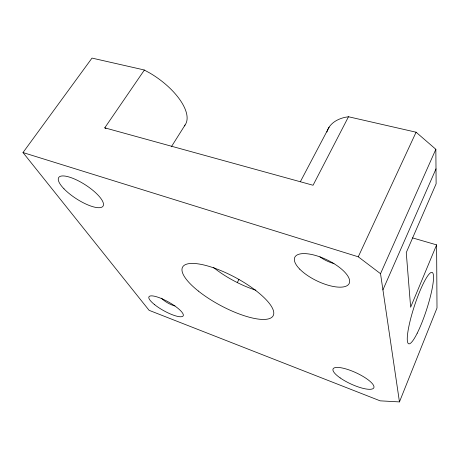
<?xml version="1.0" encoding="UTF-8"?>
<svg xmlns="http://www.w3.org/2000/svg" width="460" height="460" viewBox="0 0 460 460"><rect width="100%" height="100%" fill="white"/><g stroke="black" fill="none" stroke-linecap="round" stroke-linejoin="round"><path stroke-width="0.69" d="M184.351 125.896A49.467 22.402 35.3 0 0 150.012 73.146L144.118 69.937L92.006 58.092L23 152.553L149.103 310.327L380.161 400.838L399.458 401.908L437 308.004L436.609 244.875L412.522 237.889M436.609 244.875L410.636 307.228L406.26 252.58L436.12 183.799L435.85 149.299L416.087 132.21L348.496 116.754L344.827 117.369A56.131 31.056 24.3 0 0 326.905 132.031M399.458 401.908L382.927 289.869L436.005 168.883M382.927 289.869L380.523 273.688L435.85 149.299M380.523 273.688L358.265 256.806L416.087 132.21M348.496 116.754L313.059 185.254L104.759 127.834L144.359 70.064M300.328 181.763L329.13 127.132M237.291 282.555L238.97 279.41M171.35 146.78L185.075 124.993M23 152.553L358.265 256.806M104.759 127.834L105.938 128.472M174.967 305.9A9.539 2.49 29.2 0 1 161.523 298.183M333.948 263.517A17.905 7.337 25.6 0 1 319.941 256.847M255.869 290.197A50.531 17.52 28.2 0 1 213.233 267.277M340.159 377.913A22.448 6.17 24.8 0 0 373.658 388.073A22.448 6.17 24.8 0 0 346.553 369.11A22.448 6.17 24.8 0 0 340.159 377.913M417.237 333.155A37.565 6.359 -71.9 0 0 433.009 273.43A37.565 6.359 -71.9 0 0 410.964 317.567A37.565 6.359 -71.9 0 0 417.237 333.155M154.451 304.537A19.584 4.951 29.1 0 0 182.948 316.141A19.584 4.951 29.1 0 0 160.781 298.275A19.584 4.951 29.1 0 0 154.451 304.537M63.986 188.824A26.387 8.28 32.8 0 0 102.367 206.839A26.387 8.28 32.8 0 0 76.279 179.808A26.387 8.28 32.8 0 0 63.986 188.824M299.742 269.135A30.176 11.661 25.7 0 0 347.329 285.522A30.176 11.661 25.7 0 0 318.878 256.507A30.176 11.661 25.7 0 0 299.742 269.135M198.306 291.025A51.388 15.835 28.2 0 0 273.079 315.882A51.388 15.835 28.2 0 0 212.267 267.386A51.388 15.835 28.2 0 0 198.306 291.025"/></g></svg>
